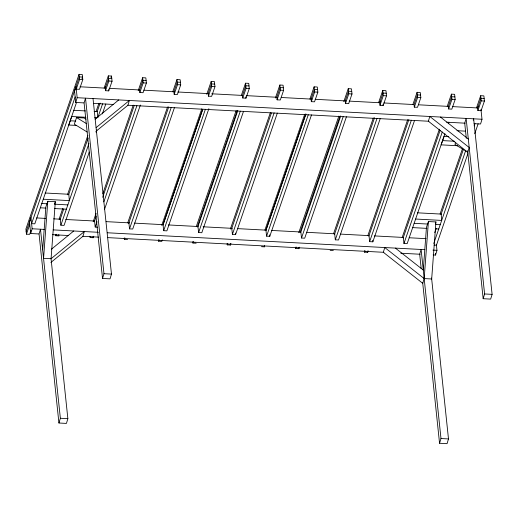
<?xml version="1.0" encoding="UTF-8"?>
<svg xmlns="http://www.w3.org/2000/svg" width="518" height="518" viewBox="0 0 518 518"><rect width="100%" height="100%" fill="white"/><g stroke="black" fill="none" stroke-linecap="round" stroke-linejoin="round"><path stroke-width="0.78" d="M42.67 249.812L45.856 206.96L47.805 201.288L55.309 201.69L51.068 258.715L43.564 258.32L47.805 201.288M428.418 221.549L424.177 278.574L422.746 283.32L383.333 252.285L384.764 247.539L424.177 278.574L431.682 278.975L435.923 221.944L428.418 221.549L426.469 227.221L423.284 270.066L395.383 248.109M29.539 222.377L30.97 217.631L32.142 228.775L30.711 233.521L38.792 233.948M74.566 91.317L75.997 86.571L77.169 97.714L75.738 102.46L83.819 102.888M58.929 423.012L60.36 418.266L40.488 229.215L39.057 233.961L58.929 423.012L66.433 423.413L67.864 418.667L51.042 258.579M102.538 278.451L103.969 273.705L85.515 98.155L84.084 102.901L102.538 278.451L110.043 278.846L111.474 274.1L93.02 98.556M473.238 120.17L473.646 118.816L492.1 294.36L490.669 299.106L483.164 298.705L467.618 150.719M433.119 254.94L435.541 255.063L436.972 250.317L436.389 244.749M467.78 152.26L469.211 147.513L429.804 116.479L428.373 121.225L467.78 152.26L454.933 144.405L455.698 142.217M480.963 109.408L481.999 119.257L480.568 124.003L474.106 123.66M431.585 278.03L448.491 438.927L447.06 443.673L439.555 443.272L440.986 438.526L421.115 249.475L419.684 254.221L421.205 268.7M483.164 298.705L484.595 293.959L466.142 118.415L464.711 123.161L466.31 138.39M79.047 74.327L79.591 79.474L76.269 89.141L79.474 89.316L82.796 79.649L82.252 74.501L79.047 74.327L25.9 229.034L26.444 234.175L29.643 234.35L30.925 230.627M26.172 231.604L79.319 76.904L82.524 77.072L82.012 78.568M26.444 234.175L29.766 224.508M75.149 96.898L31.604 223.659L34.81 223.828L76.522 102.415M54.584 203.814L55.309 201.69M59.091 219.159L62.756 208.489M67.469 194.768L87.892 135.327M96.011 111.707L98.886 103.322M104.124 88.079L108.314 75.887L111.519 76.055L112.056 81.203L108.735 90.87L105.53 90.702L105.264 88.131L105.756 86.681M60.069 219.684L63.733 209.013M68.629 194.755L88.079 138.151M97.229 111.519L100.116 103.101M105.264 88.131L108.586 78.458L111.791 78.632M58.774 234.615L58.91 235.904L55.704 235.735L56.216 234.246M105.53 90.702L108.851 81.035L108.314 75.887M110.994 77.583L111.519 76.055M89.258 152.078L64.077 225.388L60.871 225.213L88.941 143.512M97.857 117.547L102.583 103.801M96.083 132.226L96.866 129.934M102.376 113.902L105.789 103.976M93.156 221.749L96.037 213.364M102.842 193.551L133.217 105.148M138.189 90.669L142.638 77.713L145.843 77.888L146.387 83.029L143.065 92.703L139.86 92.528L139.588 89.957L142.91 80.29L146.115 80.458M94.393 221.51L96.134 216.433M102.693 197.345L134.181 105.691M139.86 92.528L143.182 82.861L142.638 77.713M97.598 227.169L95.195 227.039L97.034 221.698M103.853 201.845L136.907 105.627M89.899 236.273L90.035 237.561L93.24 237.73L93.752 236.247M104.435 209.648L140.372 105.037M127.745 222.811L167.541 106.973M172.779 91.731L176.968 79.539L180.173 79.714L180.711 84.855L177.389 94.529L174.184 94.354L173.912 91.783L177.234 82.116L180.439 82.284M128.717 223.336L168.771 106.753M127.564 239.556L124.359 239.387L124.87 237.898M174.184 94.354L177.506 84.687L176.968 79.539M174.436 107.627L132.725 229.04L129.519 228.872L171.231 107.459M161.726 225.395L201.78 108.799M206.76 94.321L211.208 81.365L214.413 81.533L214.957 86.681L211.635 96.348L208.43 96.18L208.158 93.609L211.48 83.935L214.685 84.11M202.661 109.356L163.047 224.663L163.682 230.685L166.887 230.86L208.858 108.683M162.963 225.162L202.752 109.337M162.315 239.892L161.804 241.382L158.599 241.213L159.11 239.724M208.43 96.18L211.752 86.512L211.208 81.365M163.682 230.685L205.393 109.272M196.316 226.463L236.111 110.625M241.343 95.383L245.532 83.191L248.737 83.359L249.281 88.507L245.959 98.174L242.754 98.006L242.482 95.435L245.804 85.761L249.009 85.936M197.287 226.988L237.341 110.405M237.853 110.451L197.973 226.521L198.608 232.55L201.813 232.718L243.525 111.305M196.134 243.207L192.929 243.039L193.441 241.55M242.754 98.006L246.076 88.338L245.532 83.191M198.608 232.55L240.32 111.137M230.38 229.053L270.435 112.451M275.408 97.973L279.862 85.017L283.068 85.192L283.605 90.333L280.283 100.006L277.078 99.832L276.813 97.261L280.134 87.594L283.333 87.762M231.617 228.814L271.406 112.995M230.97 243.551L230.458 245.033L227.253 244.865L227.765 243.376M277.078 99.832L280.4 90.164L279.862 85.017M277.331 113.105L235.619 234.518L232.42 234.343L274.126 112.93M264.886 230.109L304.675 114.277M309.913 99.035L314.102 86.843L317.307 87.011L317.851 92.159L314.53 101.826L311.324 101.657L311.053 99.08L314.374 89.413L317.579 89.582M305.814 114.07L265.941 230.141L266.576 236.163L269.781 236.337L311.493 114.925M265.857 230.633L305.911 114.051M311.324 101.657L314.646 91.984L314.102 86.843M266.576 236.163L308.288 114.75M298.776 232.692L338.837 116.09M343.81 101.612L348.258 88.656L351.463 88.831L352.007 93.978L348.685 103.645L345.48 103.471L345.208 100.9L348.53 91.233L351.735 91.401M300.013 232.452L339.802 116.634M346.419 116.783L304.707 238.196L301.502 238.021L300.867 231.999L340.747 115.928M299.372 247.19L298.86 248.679L295.655 248.504L296.166 247.015M345.48 103.471L348.802 93.803L348.258 88.656M301.502 238.021L343.214 116.608M333.534 233.767L373.329 117.929M378.567 102.687L382.757 90.495L385.962 90.663L386.499 95.811L383.178 105.478L379.972 105.309L379.707 102.739L380.199 101.288M334.511 234.291L374.559 117.709M379.707 102.739L383.029 93.065L386.234 93.24M379.972 105.309L383.294 95.642L382.757 90.495M380.225 118.583L338.519 239.996L335.314 239.821L377.026 118.408M367.864 235.593L407.66 119.755M412.891 104.513L417.081 92.321L420.286 92.495L420.83 97.637L417.508 107.31L414.303 107.135L414.031 104.565L417.353 94.898L420.558 95.066M368.835 236.117L408.877 119.554M368.194 250.854L367.683 252.337L364.478 252.169L364.989 250.68M414.303 107.135L417.625 97.468L417.081 92.321M414.555 120.409L372.843 241.822L369.638 241.647L411.35 120.234M402.188 237.419L439.368 129.202M447.222 106.339L451.411 94.147L454.616 94.321L455.154 99.462L451.832 109.136L448.627 108.961L448.355 106.391L451.677 96.724L454.882 96.892M403.159 237.943L440.073 130.504M448.627 108.961L451.949 99.294L451.411 94.147M444.943 133.689L407.167 243.648L403.962 243.479L442.268 131.993M448.355 123.763L448.879 122.235M435.437 223.362L435.923 221.944M440.093 213.83L462.606 148.29M476.482 107.899L480.672 95.707L483.877 95.875L484.421 101.023L481.099 110.69L477.894 110.522L477.622 107.951L478.12 106.501M434.783 232.647L436.273 228.321M440.993 214.575L463.319 149.585M477.894 110.522L481.216 100.855L480.672 95.707M433.754 243.505L465.76 150.349M474.158 125.913L474.941 123.621M467.916 153.574L436.434 245.208L434.032 245.079M474.734 133.722L478.146 123.796M86.02 119.159L84.084 117.974L76.58 117.573L74.294 124.139L87.141 131.999M95.189 119.159L118.758 99.929M96.083 127.655L129.37 100.492L127.94 105.238L95.882 131.397M51.418 249.21L73.744 230.989M51.068 258.715L84.363 231.552L82.932 236.299L50.874 262.458M484.149 98.452L480.944 98.278L477.622 107.951L452.544 106.611M79.591 79.474L82.796 79.649M108.851 81.035L112.056 81.203M143.182 82.861L146.387 83.029M177.506 84.687L180.711 84.855M211.752 86.512L214.957 86.681M246.076 88.338L249.281 88.507M280.4 90.164L283.605 90.333M314.646 91.984L317.851 92.159M348.802 93.803L352.007 93.978M383.294 95.642L386.499 95.811M417.625 97.468L420.83 97.637M451.949 99.294L455.154 99.462M481.216 100.855L484.421 101.023M80.037 86.784L105.083 88.118M109.123 88.332L139.834 89.97M143.874 90.184L174.579 91.816M177.81 91.99L208.514 93.622M211.745 93.797L242.456 95.429M246.497 95.649L277.201 97.28M281.242 97.494L311.946 99.132M315.177 99.301L345.882 100.939M349.119 101.107L379.823 102.745M383.864 102.959L413.759 104.552M418.609 104.804L448.504 106.397M77.169 97.714L481.999 119.257M93.512 103.406L113.714 104.481M127.447 105.212L428.852 121.251M446.626 122.196L465.216 123.187M73.569 110.282L85.412 110.91M94.101 111.376L97.261 111.545L97.708 117.113M456.973 130.698L465.663 131.164M85.93 117.282L71.711 116.524L68.758 125.026L76.658 125.447M94.613 117.741L96.983 117.871M448.802 136.603L444.062 136.351L441.109 144.852L457.692 145.739M70.234 120.778L75.764 121.07M442.586 140.605L454.435 141.233M45.124 193L68.816 194.263L69.341 200.602L43.279 199.216M417.469 212.82L441.161 214.083L441.686 220.422L415.624 219.036M41.803 203.509L47.332 203.801M54.442 204.183L67.864 204.895M414.154 223.329L427.577 224.041M435.476 224.462L440.209 224.715M40.333 207.796L45.856 208.094M54.545 208.553L66.388 209.188M412.678 227.616L426.89 228.373M435.58 228.833L438.74 229.001M36.629 217.936L45.513 218.408M53.594 218.836L60.062 219.179M65.715 219.483L94.807 221.031M106.119 221.633L129.552 222.882M134.402 223.135L163.487 224.682M168.337 224.941L198.239 226.534M203.082 226.793L232.174 228.341M237.833 228.645L266.11 230.147M271.769 230.452L300.861 231.999M306.514 232.297L334.796 233.806M340.455 234.104L368.732 235.612M374.391 235.91L403.483 237.458M409.136 237.762L426.107 238.662M32.142 228.775L44.263 229.416M53.153 229.888L98.401 232.297M107.291 232.77L424.87 249.676M432.931 250.103L436.972 250.317M52.525 234.68L68.687 235.541M82.427 236.273L98.588 237.134M107.472 237.607L383.825 252.311M400.796 253.218L420.189 254.247M261.499 246.685L264.698 246.859L264.568 245.571M330.147 250.343L333.352 250.511M103.969 273.705L111.474 274.1M484.595 293.959L492.1 294.36M60.36 418.266L67.864 418.667M440.986 438.526L448.491 438.927M76.58 117.573L86.247 123.498M440.417 117.049L468.317 139.018M435.373 253.477L435.541 255.063M422.643 282.381L439.555 443.272M403.334 237.451L403.962 243.479M383.042 104.196L383.178 105.478M372.682 240.313L372.843 241.822M369.004 235.625L369.638 241.647M367.547 251.055L367.683 252.337M364.342 250.88L364.478 252.169M334.68 233.799L335.314 239.821M298.724 247.39L298.86 248.679M295.519 247.222L295.655 248.504M269.619 234.829L269.781 236.337M245.823 96.892L245.959 98.174M235.463 233.009L235.619 234.518M231.786 228.321L232.42 234.343M230.322 243.751L230.458 245.033M227.117 243.577L227.253 244.865M192.793 241.751L192.929 243.039M158.469 239.925L158.599 241.213M128.891 222.844L129.519 228.872M108.605 89.588L108.735 90.87M124.223 238.099L124.359 239.387M94.561 221.018L95.195 227.039M93.104 236.448L93.24 237.73M74.521 90.877L75.738 102.46M60.237 219.192L60.871 225.213M55.568 234.447L55.704 235.735M29.494 221.937L30.711 233.521"/></g></svg>
